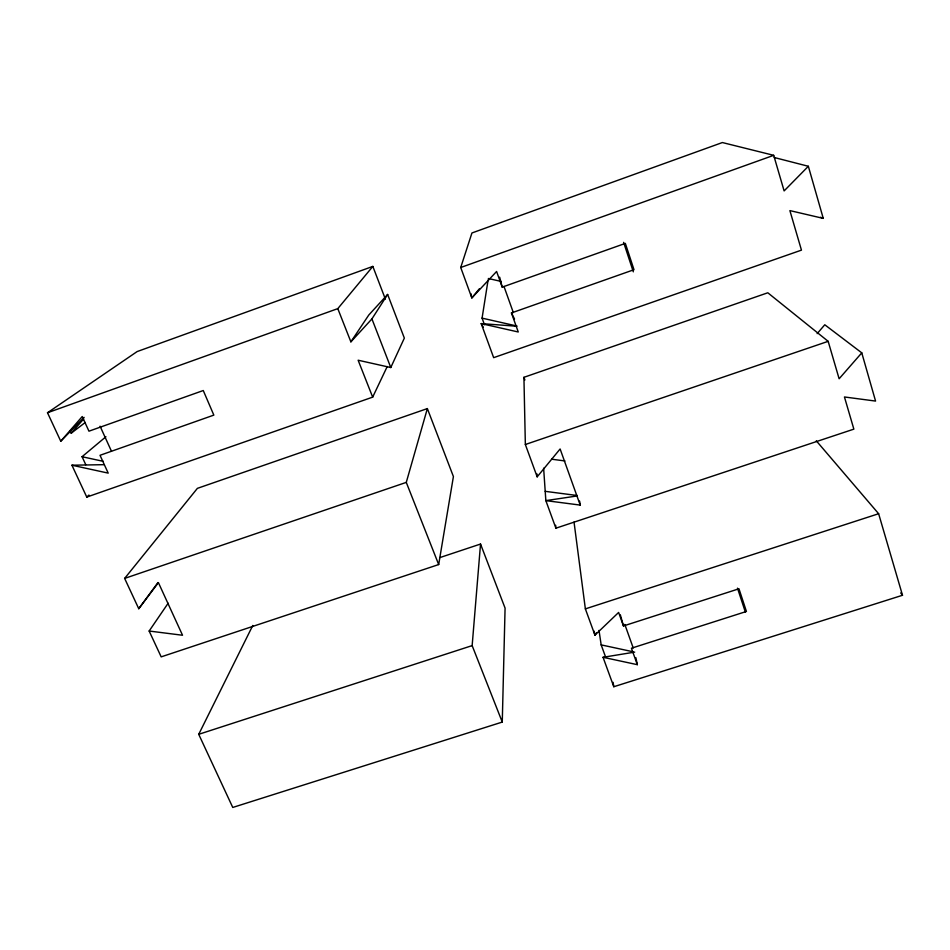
<?xml version="1.0" encoding="UTF-8"?>
<svg xmlns="http://www.w3.org/2000/svg" width="950" height="950" viewBox="0 0 950 950"><rect width="100%" height="100%" fill="white"/><g stroke="black" fill="none" stroke-linecap="round" stroke-linejoin="round"><path stroke-width="1.43" d="M252.783 625.468L198.728 734.314L232.762 807.453L502.265 722.071L505.079 608.119L480.534 544.041L439.85 557.591M502.265 722.071L472.15 645.608L480.534 544.041M484.488 324.758L482.077 318.131L488.11 279.918M149.15 631.026L161.179 656.866L438.686 564.561L453.411 476.556L427.358 408.583L197.386 488.359L124.64 578.408L138.759 608.724L158.412 582.635L182.542 635.253L149.15 631.026L168.15 603.226M438.686 564.561L406.279 482.386L427.358 408.583M483.289 327.168L481.211 323.606L518.261 331.989L511.444 312.942L633.994 269.705L625.337 243.39L502.206 287.137L496.601 271.474L471.841 297.932L460.726 267.496L471.936 232.976L722.368 142.548L773.704 155.325L784.118 190.914L808.343 166.274L823.258 218.381L789.889 210.603L801.456 250.135L493.656 357.663L481.211 323.606L516.824 326.23M104.263 464.669L71.927 465.215L86.771 497.088L372.673 397.136L358.126 360.216L390.782 367.531L404.344 338.105L387.636 294.441L368.778 315.032L350.883 341.846L337.796 308.631L372.839 266.404L385.367 299.084M372.673 397.136L387.232 366.522M596.481 632.688L594.949 635.134L585.366 608.879L574.038 522.084M350.883 341.846L371.925 318.903L387.636 294.441M138.759 608.724L157.961 582.54M479.322 288.824L471.841 297.932L470.891 293.621M817.154 333.64L824.778 324.769L861.769 352.854L839.123 378.777L828.163 341.335L767.802 292.778L523.925 377.316L525.35 444.505L537.166 476.853L560.12 448.97L580.212 505.091L545.846 500.626L543.626 468.196M372.839 266.404L137.132 351.571L47.5 412.751L60.752 441.204L82.246 416.527L88.956 431.181L203.264 390.533L213.833 415.114L100.023 455.299L108.193 473.112L71.927 465.215M70.003 430.623L71.203 433.212L83.647 418.938M60.752 441.204L84.123 417.359M86.771 497.088L88.932 495.057M85.785 464.728L82.068 456.713L105.925 436.739M71.203 433.212L85.239 422.489M47.5 412.751L337.796 308.631M460.726 267.496L773.704 155.325M124.64 578.408L406.279 482.386M525.35 444.505L828.163 341.335M577.362 495.924L545.846 500.626L555.904 528.188L853.86 429.139L844.443 396.969L875.568 401.078L861.769 352.854M198.728 734.314L472.15 645.608M585.366 608.879L878.631 513.724L902.5 595.27L613.795 686.731L603.048 657.293L634.707 652.116M593.869 630.943L594.949 635.134L618.628 612.441L623.473 625.955L738.969 588.786L746.427 611.456L631.441 648.221L637.319 664.668L603.048 657.293M551.736 459.218L564.929 460.94M545.205 491.34L577.339 495.52M598.999 630.408L601.172 644.884L633.306 651.819M82.068 456.713L103.324 461.356M482.077 318.131L516.8 326.004M488.336 278.504L501.125 281.426M774.274 157.522L808.343 166.274M820.562 217.253L823.258 218.381M816.288 440.8L878.631 513.724M900.707 592.931L902.5 595.27M511.444 312.942L514.532 319.022M100.071 426.206L111.482 451.262M371.925 318.903L390.782 367.531M601.172 644.884L605.566 656.937M523.925 377.316L524.887 379.988M503.987 286.449L513.332 312.574M624.815 624.435L633.222 647.959M623.616 242.369L633.318 271.819M737.485 588.157L745.37 612.109M620.326 614.816L623.473 625.955M499.664 277.163L502.206 287.137M635.871 657.697L637.319 664.668M613.082 682.337L613.795 686.731M579.607 501.066L580.212 505.091M555.655 525.255L555.904 528.188M537.023 473.979L537.166 476.853"/></g></svg>
